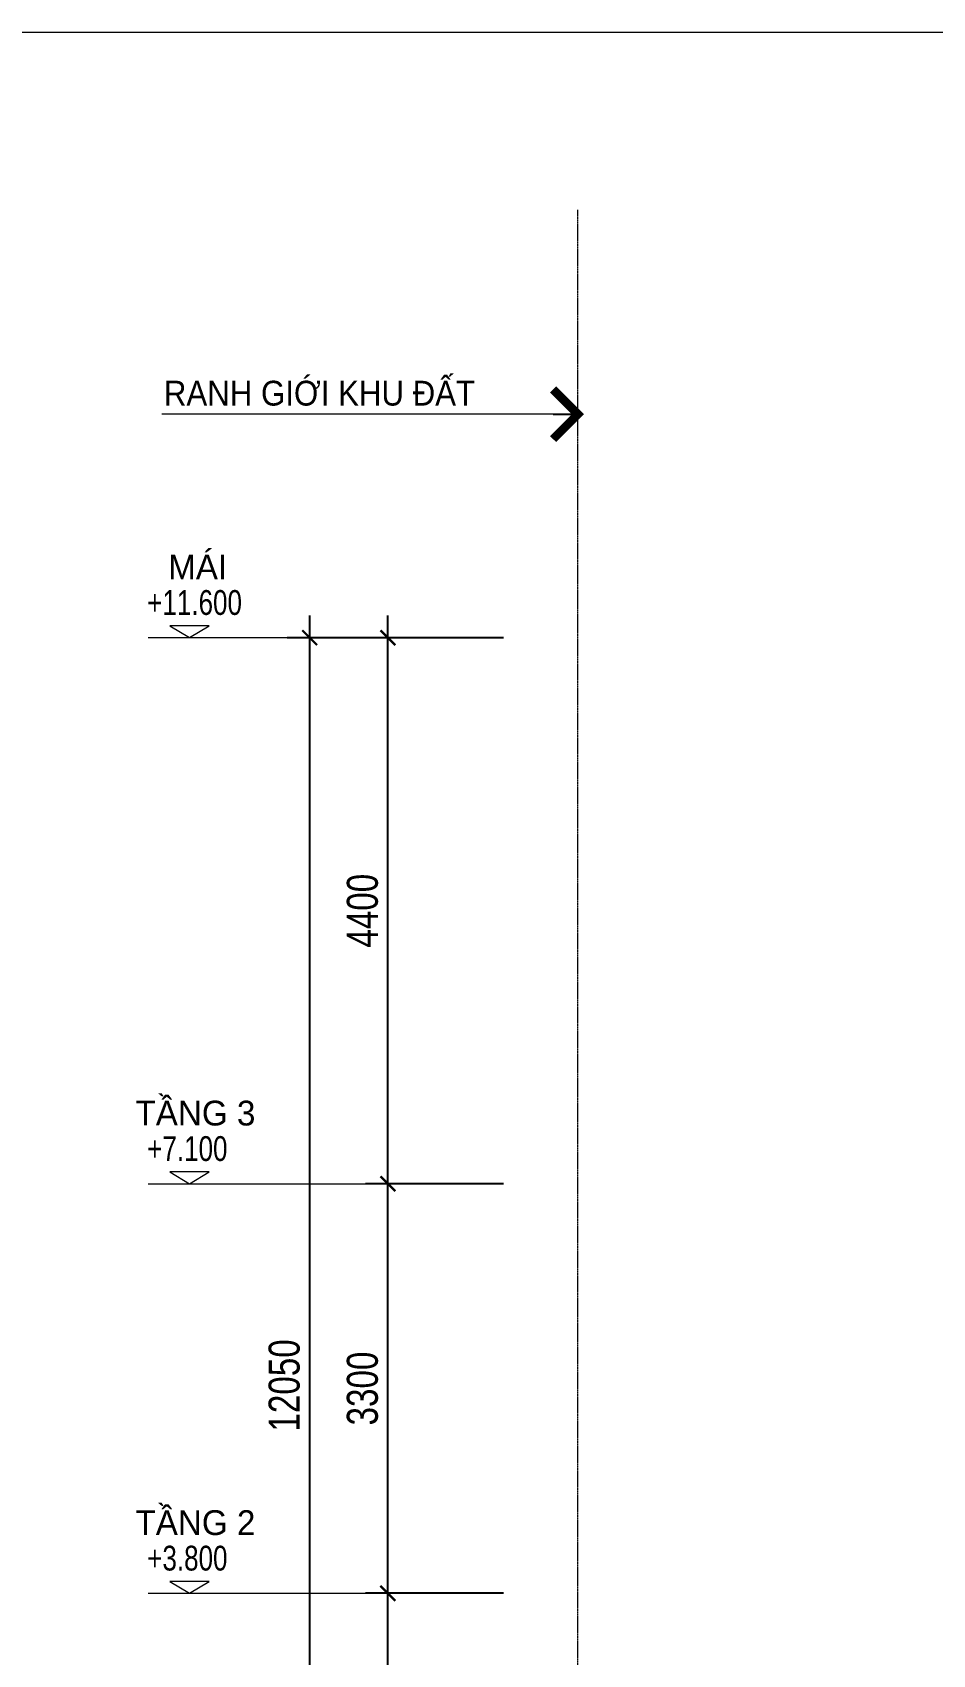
# Model space of a CAD drawing. Header units: millimetres. Extents: x 33748 to 451939, y -263262 to 62681.
# Drawn here: x 401075 to 408325, y -20440 to -7370 of the extents above; entities that cross this region are included whole.
import ezdxf

# ---------------------------------------------------------------- set-up
doc = ezdxf.new("R2010")
doc.units = ezdxf.units.MM
doc.header["$PDMODE"] = 98
doc.linetypes.add('CENTER', pattern=[50.8, 31.75, -6.35, 6.35, -6.35])
doc.linetypes.add('HIDDEN', pattern=[0.375, 0.25, -0.125])
doc.layers.get('Defpoints').update_dxf_attribs({"color": 202, "lineweight": 13})
for name, color, linetype, lineweight in [('-CENTER', 143, 'CENTER', 13), ('-DIM', 9, 'Continuous', 13), ('-KH', 143, 'Continuous', 13), ('-RANH GIOI KHU DAT', 12, 'CENTER', 18), ('-TEXT', 7, 'Continuous', 15), ('A72', 9, 'Continuous', 5)]:
    doc.layers.add(name, color=color, linetype=linetype, lineweight=lineweight)
doc.styles.add('1', font='arial.ttf')
doc.styles.add('AVANH', font='', dxfattribs={"width": 0.8})
doc.styles.add('vnavanth', font='', dxfattribs={"width": 0.8})
doc.styles.add('X-5M-DH-TUM1$0$AVANTH', font='arial.ttf', dxfattribs={"width": 0.9})
doc.styles.add('X-ALL-SECTION$0$ROMANS', font='arial.ttf')
doc.styles.get('AVANH').set_extended_font_data('.VnAvantH')
doc.styles.get('vnavanth').set_extended_font_data('.VnAvantH')
doc.dimstyles.new('C_100A3', dxfattribs={"dimscale": 100, "dimtxt": 2.5, "dimasz": 1.2, "dimexe": 1.8, "dimexo": 0, "dimgap": 0.75, "dimtad": 1, "dimdec": 0, "dimzin": 0, "dimdsep": 46, "dimtxsty": 'AVANH', "dimblk": 'ARCHTICK', "dimcen": 0, "dimdle": 1.8, "dimclrd": 256, "dimclre": 256, "dimclrt": 7, "dimadec": 0, "dimazin": 0, "dimtfac": 0.0001, "dimtdec": 0, "dimtix": 1, "dimtmove": 2, "dimatfit": 3, "dimldrblk": 'ARCHTICK', "dimfxl": 1.8, "dimtolj": 1, "dimtzin": 0, "dimarcsym": 0})
doc.dimstyles.new('X-ALL-SECTION$0$ARROWS', dxfattribs={"dimscale": 100, "dimtxt": 2, "dimasz": 1, "dimexe": 2, "dimexo": 5, "dimgap": 1, "dimtad": 1, "dimdec": 0, "dimzin": 0, "dimdsep": 46, "dimtxsty": 'X-ALL-SECTION$0$ROMANS', "dimblk": 'X-ALL-SECTION$0$ARROWS', "dimcen": 0, "dimclrd": 256, "dimclre": 256, "dimclrt": 256, "dimazin": 0, "dimtfac": 0.5, "dimtdec": 0, "dimtofl": 0, "dimtmove": 2, "dimatfit": 3, "dimldrblk": 'X-ALL-SECTION$0$ARROWS', "dimfxl": 1, "dimtolj": 1, "dimtzin": 0, "dimlwd": -1, "dimlwe": -1, "dimarcsym": 0})

# ---------------------------------------------------------------- blocks, each defined once
blk = doc.blocks.new('X-ALL-SECTION$0$ARROWS')
blk.add_line((-1, 0), (0, 0))
at = {"const_width": 0.35}
blk.add_lwpolyline([(-1, -1), (0, 0), (-1, 1)], dxfattribs=at)
blk = doc.blocks.new('_ARCHTICK')
at = {"const_width": 0.15}
blk.add_lwpolyline([(-0.5, -0.5), (0.5, 0.5)], dxfattribs=at)
blk = doc.blocks.new('*D693')
at = {"layer": '-DIM', "lineweight": -2, "transparency": 16777216}
for p, q in [((403938, -24027), (403938, -19767)), ((404869, -19947), (403758, -19947)), ((404869, -23847), (403758, -23847))]:
    blk.add_line(p, q, dxfattribs=at)
at = {"layer": 'Defpoints', "color": 0, "transparency": 16777216}
for p in [(403938, -19947), (404869, -19947), (404869, -23847)]:
    blk.add_point(p, dxfattribs=at)
at = {"layer": '-DIM', "lineweight": -2, "transparency": 16777216, "xscale": 120, "yscale": 120, "zscale": 120}
for p, rotation in [((403938, -19947), 90), ((403938, -23847), 270)]:
    blk.add_blockref('_ARCHTICK', p, dxfattribs=dict(at, rotation=rotation))
at = {"layer": '-DIM', "color": 7, "transparency": 16777216, "insert": (403734, -21897), "char_height": 250, "attachment_point": 5, "rotation": 90, "style": 'AVANH'}
blk.add_mtext('\\A1;3900', dxfattribs=at)
blk = doc.blocks.new('*D694')
at = {"layer": '-DIM', "lineweight": -2, "transparency": 16777216}
for p, q in [((403938, -20127), (403938, -16467)), ((404869, -16647), (403758, -16647)), ((404869, -19947), (403758, -19947))]:
    blk.add_line(p, q, dxfattribs=at)
at = {"layer": 'Defpoints', "color": 0, "transparency": 16777216}
for p in [(403938, -16647), (404869, -16647), (404869, -19947)]:
    blk.add_point(p, dxfattribs=at)
at = {"layer": '-DIM', "lineweight": -2, "transparency": 16777216, "xscale": 120, "yscale": 120, "zscale": 120}
for p, rotation in [((403938, -16647), 90), ((403938, -19947), 270)]:
    blk.add_blockref('_ARCHTICK', p, dxfattribs=dict(at, rotation=rotation))
at = {"layer": '-DIM', "color": 7, "transparency": 16777216, "insert": (403734, -18297), "char_height": 250, "attachment_point": 5, "rotation": 90, "style": 'AVANH'}
blk.add_mtext('\\A1;3300', dxfattribs=at)
blk = doc.blocks.new('*D722')
at = {"layer": '-DIM', "lineweight": -2, "transparency": 16777216}
for p, q in [((403938, -16827), (403938, -12067)), ((404869, -12247), (403758, -12247)), ((404869, -16647), (403758, -16647))]:
    blk.add_line(p, q, dxfattribs=at)
at = {"layer": 'Defpoints', "color": 0, "transparency": 16777216}
for p in [(403938, -12247), (404869, -12247), (404869, -16647)]:
    blk.add_point(p, dxfattribs=at)
at = {"layer": '-DIM', "lineweight": -2, "transparency": 16777216, "xscale": 120, "yscale": 120, "zscale": 120}
for p, rotation in [((403938, -12247), 90), ((403938, -16647), 270)]:
    blk.add_blockref('_ARCHTICK', p, dxfattribs=dict(at, rotation=rotation))
at = {"layer": '-DIM', "color": 7, "transparency": 16777216, "insert": (403734, -14447), "char_height": 250, "attachment_point": 5, "rotation": 90, "style": 'AVANH'}
blk.add_mtext('\\A1;4400', dxfattribs=at)
blk = doc.blocks.new('*D723')
at = {"layer": '-DIM', "lineweight": -2, "transparency": 16777216}
for p, q in [((403308, -24477), (403308, -12067)), ((404869, -12247), (403128, -12247)), ((404869, -24297), (403128, -24297))]:
    blk.add_line(p, q, dxfattribs=at)
at = {"layer": 'Defpoints', "color": 0, "transparency": 16777216}
for p in [(403308, -12247), (404869, -12247), (404869, -24297)]:
    blk.add_point(p, dxfattribs=at)
at = {"layer": '-DIM', "lineweight": -2, "transparency": 16777216, "xscale": 120, "yscale": 120, "zscale": 120}
for p, rotation in [((403308, -12247), 90), ((403308, -24297), 270)]:
    blk.add_blockref('_ARCHTICK', p, dxfattribs=dict(at, rotation=rotation))
at = {"layer": '-DIM', "color": 7, "transparency": 16777216, "insert": (403104, -18272), "char_height": 250, "attachment_point": 5, "rotation": 90, "style": 'AVANH'}
blk.add_mtext('\\A1;12050', dxfattribs=at)

msp = doc.modelspace()

# ---------------------------------------------------------------- linework, layer by layer
at = {"layer": '-CENTER', "ltscale": 0.1}
for p, q in [((402007.6, -12246.6), (404868.6, -12246.6)), ((402007.6, -16646.8), (404868.6, -16646.8)), ((402007.6, -19946.8), (404868.6, -19946.8))]:
    msp.add_line(p, q, dxfattribs=at)
at = {"layer": '-KH'}
for p, q in [((402189.6, -12246.6), (402489.5, -12246.6)), ((402189.6, -16646.8), (402489.5, -16646.8)), ((402189.6, -19946.8), (402489.5, -19946.8))]:
    msp.add_line(p, q, dxfattribs=at)
for points in [[(402498.6, -12150.6), (402180.5, -12150.6), (402339.5, -12246.6)], [(402498.6, -16550.8), (402180.5, -16550.8), (402339.5, -16646.8)], [(402498.6, -19850.8), (402180.5, -19850.8), (402339.5, -19946.8)]]:
    msp.add_lwpolyline(points, close=True, dxfattribs=at)
for points in [[(402339.5, -12246.6), (402339.5, -12150.6), (402498.6, -12150.6), (402339.5, -12246.6)], [(402339.5, -16646.8), (402339.5, -16550.8), (402498.6, -16550.8), (402339.5, -16646.8)], [(402339.5, -19946.8), (402339.5, -19850.8), (402498.6, -19850.8), (402339.5, -19946.8)]]:
    msp.add_solid(points, dxfattribs=at)
at = {"layer": '-RANH GIOI KHU DAT', "linetype": 'HIDDEN', "ltscale": 10}
msp.add_lwpolyline([(405468.6, -25075.9), (405468.6, -8797.4)], dxfattribs=at)
at = {"layer": 'Defpoints'}
msp.add_lwpolyline([(399947.2, -29645.1), (431447.2, -29645.1), (431447.2, -7370.1), (399947.2, -7370.1)], close=True, dxfattribs=at)

# ---------------------------------------------------------------- texts
at = {"layer": '-TEXT', "color": 2, "style": 'X-5M-DH-TUM1$0$AVANTH', "width": 0.9}
msp.add_text('RANH GIỚI KHU ĐẤT', height=200, dxfattribs=at).set_placement((402133.8, -10376.6))
at = {"layer": '-TEXT', "color": 2, "style": 'vnavanth'}
for s, height, p in [('M¸I', 200, (402168.3, -11777.3)), ('TÇNG 3', 200, (401904.9, -16177.5)), ('TÇNG 2', 199.96, (401904.9, -19477.5))]:
    msp.add_text(s, height=height, dxfattribs=at).set_placement(p)
at = {"layer": '-TEXT', "style": '1', "width": 0.75}
for s, p in [('+11.600', (401999.6, -12063.3)), ('+7.100', (401999.6, -16463.5)), ('+3.800', (401999.6, -19763.5))]:
    msp.add_text(s, height=200, dxfattribs=at).set_placement(p)

# ---------------------------------------------------------------- dimensions: what is measured, and where the dimension line sits
at = {"layer": '-DIM'}
for base, p1, p2, picture, middle in [((403308.5, -12246.6), (404868.6, -24296.8), (404868.6, -12246.6), '*D723', (403104.2, -18271.7)), ((403938.4, -12246.6), (404868.6, -16646.8), (404868.6, -12246.6), '*D722', (403734.1, -14446.7)), ((403938.4, -16646.8), (404868.6, -19946.8), (404868.6, -16646.8), '*D694', (403734.1, -18296.8)), ((403938.4, -19946.8), (404868.6, -23846.8), (404868.6, -19946.8), '*D693', (403734.1, -21896.8))]:
    dim = msp.add_linear_dim(base=base, p1=p1, p2=p2, angle=90, dimstyle='C_100A3', dxfattribs=at)
    dim.commit()
    dim.dimension.update_dxf_attribs({"geometry": picture, "text_midpoint": middle})

# ---------------------------------------------------------------- leaders
at = {"layer": 'A72'}
msp.add_leader([(405468.6, -10446.6), (402117.6, -10446.6)], dimstyle='X-ALL-SECTION$0$ARROWS', override={"dimasz": 2, "dimtad": 0}, dxfattribs=at)

doc.saveas('drawing.dxf')
